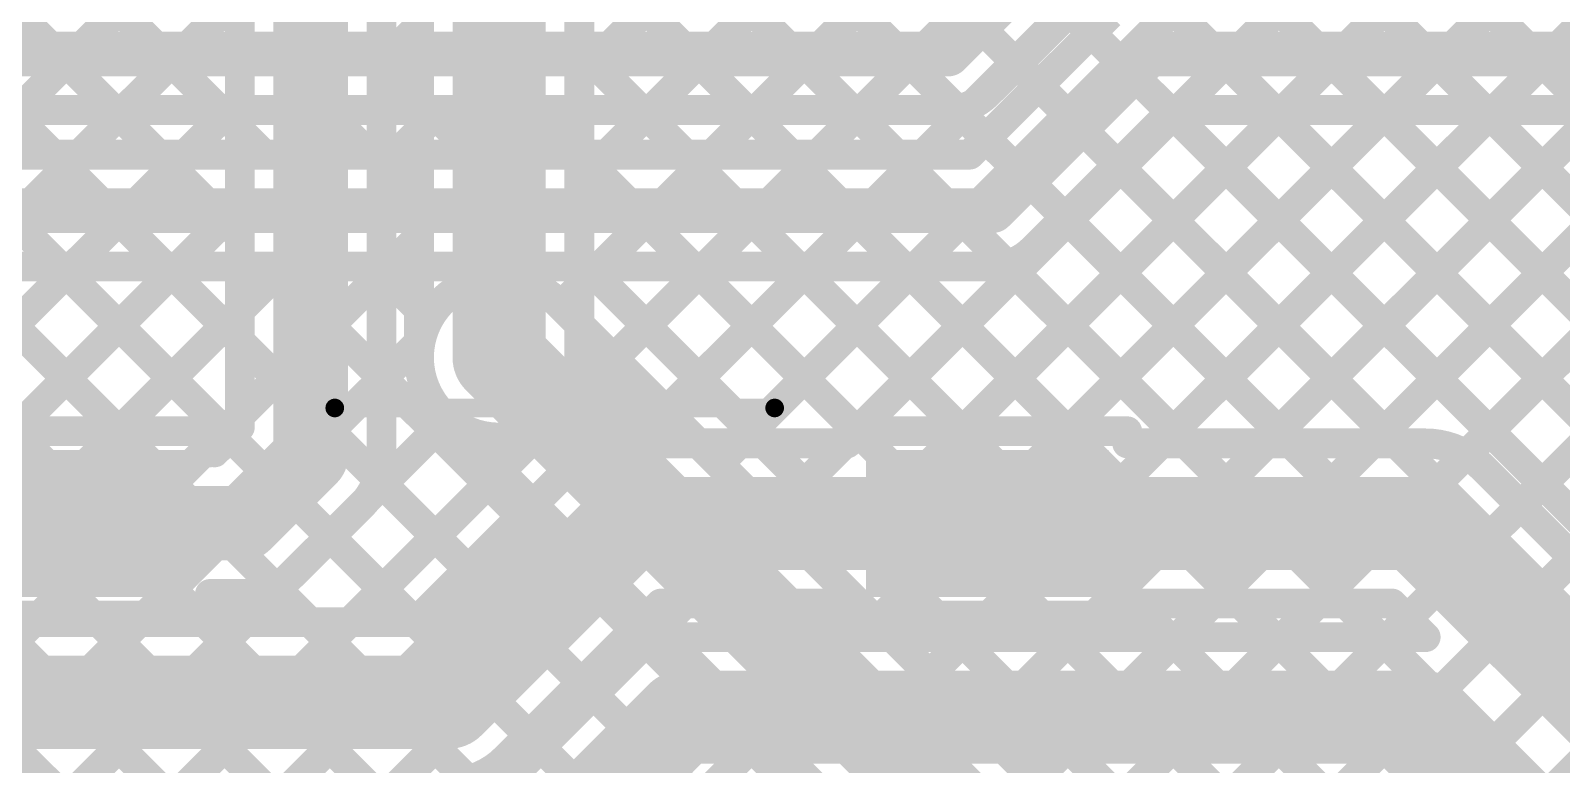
# Model space of a CAD drawing. Header units: millimetres. Extents: x -0.08 to 7.12, y -0.08 to 3.98.
# Drawn here: x 3.5369 to 3.9475, y 1.9933 to 2.1903 of the extents above; entities that cross this region are included whole.
import ezdxf

# ---------------------------------------------------------------- set-up
doc = ezdxf.new("R2010")
doc.units = ezdxf.units.MM
doc.header["$MEASUREMENT"] = 0
for name, color, linetype in [('BottomLayer', 5, 'Continuous'), ('TopLayer', 1, 'Continuous'), ('TopOverlay', 2, 'Continuous'), ('TopPaste', 8, 'Continuous'), ('TopSolder', 216, 'Continuous'), ('ViaHoleLayer', 16, 'Continuous')]:
    doc.layers.add(name, color=color, linetype=linetype)

# ---------------------------------------------------------------- blocks, each defined once
blk = doc.blocks.new('SOP_4_2_54_31')
at = {"layer": 'TopLayer'}
for points in [[(-0.1515748, 0.06574805), (-0.0944882, 0.06574805), (-0.0944882, 0.03425195), (-0.1515748, 0.03425195)], [(0.0944882, 0.06574805), (0.1515748, 0.06574805), (0.1515748, 0.03425195), (0.0944882, 0.03425195)], [(-0.1515748, -0.03425195), (-0.0944882, -0.03425195), (-0.0944882, -0.06574805), (-0.1515748, -0.06574805)], [(0.0944882, -0.03425195), (0.1515748, -0.03425195), (0.1515748, -0.06574805), (0.0944882, -0.06574805)]]:
    blk.add_hatch(color=1, dxfattribs=at).paths.add_polyline_path(points)
at = {"layer": 'TopPaste'}
for points in [[(-0.1515748, 0.06574805), (-0.0944882, 0.06574805), (-0.0944882, 0.03425195), (-0.1515748, 0.03425195)], [(0.0944882, 0.06574805), (0.1515748, 0.06574805), (0.1515748, 0.03425195), (0.0944882, 0.03425195)], [(-0.1515748, -0.03425195), (-0.0944882, -0.03425195), (-0.0944882, -0.06574805), (-0.1515748, -0.06574805)], [(0.0944882, -0.03425195), (0.1515748, -0.03425195), (0.1515748, -0.06574805), (0.0944882, -0.06574805)]]:
    blk.add_hatch(color=8, dxfattribs=at).paths.add_polyline_path(points)
at = {"layer": 'TopSolder'}
for points in [[(-0.1555748, 0.06974805), (-0.0904882, 0.06974805), (-0.0904882, 0.03025195), (-0.1555748, 0.03025195)], [(0.0904882, 0.06974805), (0.1555748, 0.06974805), (0.1555748, 0.03025195), (0.0904882, 0.03025195)], [(-0.1555748, -0.03025195), (-0.0904882, -0.03025195), (-0.0904882, -0.06974805), (-0.1555748, -0.06974805)], [(0.0904882, -0.03025195), (0.1555748, -0.03025195), (0.1555748, -0.06974805), (0.0904882, -0.06974805)]]:
    blk.add_hatch(color=216, dxfattribs=at).paths.add_polyline_path(points)
at = {"layer": 'TopOverlay', "const_width": 0.005}
for points in [[(-0.052, 0.081), (0.066, 0.081)], [(-0.163, 0.048), (-0.163, 0.058)], [(-0.163, 0.058), (-0.158, 0.053)], [(-0.163, 0.048), (-0.158, 0.053)], [(-0.052, -0.081), (0.066, -0.081)]]:
    blk.add_lwpolyline(points, dxfattribs=at)
at = {"layer": 'TopOverlay', "const_width": 0.0025}
for points in [[(-0.05325, 0.081, 1), (-0.05075, 0.081, 1)], [(0.06475, 0.081, 1), (0.06725, 0.081, 1)], [(-0.16425, 0.058, 1), (-0.16175, 0.058, 1)], [(-0.16425, 0.058, 1), (-0.16175, 0.058, 1)], [(-0.15925, 0.053, 1), (-0.15675, 0.053, 1)], [(-0.15925, 0.053, 1), (-0.15675, 0.053, 1)], [(-0.16425, 0.048, 1), (-0.16175, 0.048, 1)], [(-0.16425, 0.048, 1), (-0.16175, 0.048, 1)], [(-0.05325, -0.081, 1), (-0.05075, -0.081, 1)], [(0.06475, -0.081, 1), (0.06725, -0.081, 1)]]:
    blk.add_lwpolyline(points, format="xyb", close=True, dxfattribs=at)

msp = doc.modelspace()

# ---------------------------------------------------------------- hatches: boundary and pattern name
at = {"layer": 'BottomLayer'}
h = msp.add_hatch(color=5, dxfattribs=at)
edge = h.paths.add_edge_path()
edge.add_arc((3.6625536, 2.1025536), 0.011811, 0, 360)
at = {"layer": 'TopLayer'}
h = msp.add_hatch(color=1, dxfattribs=at)
edge = h.paths.add_edge_path()
edge.add_arc((3.6625536, 2.1025536), 0.011811, 0, 360)
at = {"layer": 'ViaHoleLayer'}
h = msp.add_hatch(color=16, dxfattribs=at)
edge = h.paths.add_edge_path()
edge.add_arc((3.6625536, 2.1025536), 0.0059055, 0, 360)

# ---------------------------------------------------------------- linework, layer by layer
at = {"layer": 'BottomLayer'}
for points, const_width in [([(3.2897038, 2.2405), (3.9431141, 1.5870897)], 0.008), ([(3.3179881, 2.2405), (3.9431141, 1.615374)], 0.008), ([(3.783, 2.184), (3.824, 2.225)], 0.012), ([(3.7936126, 2.1733994), (3.8302132, 2.21)], 0.008), ([(3.7887868, 2.157), (3.8263874, 2.1946006)], 0.008), ([(3.8156251, 2.1954119), (3.8214119, 2.1896251)], 0.008), ([(3.467, 2.184), (3.783, 2.184)], 0.012), ([(3.795, 2.142), (3.837, 2.184)], 0.012), ([(3.837, 2.184), (4.9404322, 2.184)], 0.012), ([(3.8014829, 2.1812697), (3.8072697, 2.1754829)], 0.008), ([(3.4814256, 2.169), (3.783, 2.169)], 0.008), ([(3.521673, 2.157), (3.533673, 2.169)], 0.008), ([(3.5309096, 2.169), (3.5429096, 2.157)], 0.008), ([(3.5499573, 2.157), (3.5619573, 2.169)], 0.008), ([(3.5591939, 2.169), (3.5711939, 2.157)], 0.008), ([(3.5782416, 2.157), (3.5902416, 2.169)], 0.008), ([(3.5874782, 2.169), (3.5994782, 2.157)], 0.008), ([(3.6065259, 2.157), (3.6185259, 2.169)], 0.008), ([(3.6157625, 2.169), (3.6277625, 2.157)], 0.008), ([(3.6348102, 2.157), (3.6468102, 2.169)], 0.008), ([(3.6440468, 2.169), (3.6560468, 2.157)], 0.008), ([(3.6630945, 2.157), (3.6750945, 2.169)], 0.008), ([(3.6723311, 2.169), (3.6843311, 2.157)], 0.008), ([(3.6913788, 2.157), (3.7033788, 2.169)], 0.008), ([(3.7006154, 2.169), (3.7126154, 2.157)], 0.008), ([(3.7196631, 2.157), (3.7316631, 2.169)], 0.008), ([(3.7288997, 2.169), (3.7408997, 2.157)], 0.008), ([(3.7356565, 2.0598562), (3.8448003, 2.169)], 0.008), ([(3.7479474, 2.157), (3.7599474, 2.169)], 0.008), ([(3.7497987, 2.0457141), (3.8730846, 2.169)], 0.008), ([(3.757184, 2.169), (3.769184, 2.157)], 0.008), ([(3.7639408, 2.0315719), (3.9013689, 2.169)], 0.008), ([(3.7762317, 2.157), (3.7899269, 2.1706952)], 0.008), ([(3.778083, 2.0174298), (3.9296532, 2.169)], 0.008), ([(3.7852921, 2.1691762), (3.7931276, 2.1613408)], 0.008), ([(3.7922251, 2.0032876), (3.9579375, 2.169)], 0.008), ([(3.8056126, 2.1313994), (3.8432132, 2.169)], 0.008), ([(3.8063673, 1.9891455), (3.9862218, 2.169)], 0.008), ([(3.8205094, 1.9750033), (4.0145061, 2.169)], 0.008), ([(3.8346516, 1.9608612), (4.0427904, 2.169)], 0.008), ([(3.8426251, 2.1684119), (4.5760369, 1.435)], 0.008), ([(3.8432132, 2.169), (4.2743291, 2.169)], 0.008), ([(3.8487937, 1.946719), (4.0710747, 2.169)], 0.008), ([(3.8629359, 1.9325769), (4.099359, 2.169)], 0.008), ([(3.8703212, 2.169), (4.6043212, 1.435)], 0.008), ([(3.877078, 1.9184347), (4.1276433, 2.169)], 0.008), ([(3.8986055, 2.169), (4.6127205, 1.454885)], 0.008), ([(3.9268898, 2.169), (4.6127205, 1.4831693)], 0.008), ([(3.4814256, 2.157), (3.7887868, 2.157)], 0.008), ([(3.8284829, 2.1542697), (4.5477526, 1.435)], 0.008), ([(3.467, 2.142), (3.795, 2.142)], 0.012), ([(3.8143408, 2.1401276), (4.5194683, 1.435)], 0.008), ([(3.7987163, 2.1274677), (4.491184, 1.435)], 0.008), ([(3.3107428, 1.8895012), (3.5482416, 2.127)], 0.008), ([(3.3150976, 1.8090031), (3.6330945, 2.127)], 0.008), ([(3.3150976, 1.8655717), (3.5765259, 2.127)], 0.008), ([(3.3150976, 1.8372874), (3.6048102, 2.127)], 0.008), ([(3.4814256, 2.127), (3.795, 2.127)], 0.008), ([(3.4880567, 2.127), (3.9431141, 1.6719426)], 0.008), ([(3.516341, 2.127), (3.9431141, 1.7002269)], 0.008), ([(3.5446253, 2.127), (3.9431141, 1.7285112)], 0.008), ([(3.5729096, 2.127), (3.9431141, 1.7567955)], 0.008), ([(3.6011939, 2.127), (3.9431141, 1.7850798)], 0.008), ([(3.6294782, 2.127), (3.6436614, 2.1128168)], 0.008), ([(3.6577625, 2.127), (3.660782, 2.1239805)], 0.008), ([(3.6579292, 2.1235504), (3.6613788, 2.127)], 0.008), ([(3.6790879, 2.1164248), (3.6896631, 2.127)], 0.008), ([(3.6860468, 2.127), (4.3780468, 1.435)], 0.008), ([(3.6932301, 2.1022827), (3.7179474, 2.127)], 0.008), ([(3.7073722, 2.0881405), (3.7462317, 2.127)], 0.008), ([(3.7143311, 2.127), (4.4063311, 1.435)], 0.008), ([(3.7215144, 2.0739984), (3.774516, 2.127)], 0.008), ([(3.7426154, 2.127), (4.4346154, 1.435)], 0.008), ([(3.7708997, 2.127), (4.4628997, 1.435)], 0.008), ([(3.4655315, 2.1212409), (3.9431141, 1.6436583)], 0.008), ([(3.6777564, 2.1177564), (3.9798169, 1.8156959)], 0.008), ([(3.6625536, 2.1025536), (3.9646141, 1.8004931)], 0.025), ([(3.3150976, 1.7807188), (3.6415568, 2.107178)], 0.008), ([(3.6473508, 2.0873508), (3.9431141, 1.7915875)], 0.008), ([(3.3150976, 1.7524345), (3.6486823, 2.0860192)], 0.008), ([(3.3150976, 1.7241502), (3.6628245, 2.0718771)], 0.008), ([(3.3150976, 1.6958659), (3.6769666, 2.0577349)], 0.008), ([(3.3150976, 1.6675816), (3.6911088, 2.0435928)], 0.008), ([(3.3150976, 1.6392973), (3.7052509, 2.0294506)], 0.008), ([(3.3150976, 1.611013), (3.7193931, 2.0153085)], 0.008), ([(3.3150976, 1.5827287), (3.7335352, 2.0011663)], 0.008)]:
    msp.add_lwpolyline(points, dxfattribs=dict(at, const_width=const_width))
for points, const_width in [([(3.8194119, 2.1896251, 1), (3.8234119, 2.1896251, 1)], 0.004), ([(3.78, 2.184, 1), (3.786, 2.184, 1)], 0.006), ([(3.78, 2.184, 1), (3.786, 2.184, 1)], 0.006), ([(3.834, 2.184, 1), (3.84, 2.184, 1)], 0.006), ([(3.834, 2.184, 1), (3.84, 2.184, 1)], 0.006), ([(3.7994829, 2.1812697, 1), (3.8034829, 2.1812697, 1)], 0.004), ([(3.7916006, 2.1733874, 1), (3.7956006, 2.1733874, 1)], 0.004), ([(3.7916066, 2.1733934, 1), (3.7956066, 2.1733934, 1)], 0.004), ([(3.7916126, 2.1733994, 1), (3.7956126, 2.1733994, 1)], 0.004), ([(3.8052697, 2.1754829, 1), (3.8092697, 2.1754829, 1)], 0.004), ([(3.531673, 2.169, 1), (3.535673, 2.169, 1)], 0.004), ([(3.5571939, 2.169, 1), (3.5611939, 2.169, 1)], 0.004), ([(3.5599573, 2.169, 1), (3.5639573, 2.169, 1)], 0.004), ([(3.5854782, 2.169, 1), (3.5894782, 2.169, 1)], 0.004), ([(3.5882416, 2.169, 1), (3.5922416, 2.169, 1)], 0.004), ([(3.6137625, 2.169, 1), (3.6177625, 2.169, 1)], 0.004), ([(3.6165259, 2.169, 1), (3.6205259, 2.169, 1)], 0.004), ([(3.6420468, 2.169, 1), (3.6460468, 2.169, 1)], 0.004), ([(3.6448102, 2.169, 1), (3.6488102, 2.169, 1)], 0.004), ([(3.6703311, 2.169, 1), (3.6743311, 2.169, 1)], 0.004), ([(3.6730945, 2.169, 1), (3.6770945, 2.169, 1)], 0.004), ([(3.6986154, 2.169, 1), (3.7026154, 2.169, 1)], 0.004), ([(3.7013788, 2.169, 1), (3.7053788, 2.169, 1)], 0.004), ([(3.7268997, 2.169, 1), (3.7308997, 2.169, 1)], 0.004), ([(3.7296631, 2.169, 1), (3.7336631, 2.169, 1)], 0.004), ([(3.755184, 2.169, 1), (3.759184, 2.169, 1)], 0.004), ([(3.7579474, 2.169, 1), (3.7619474, 2.169, 1)], 0.004), ([(3.781, 2.169, 1), (3.785, 2.169, 1)], 0.004), ([(3.781, 2.169, 1), (3.785, 2.169, 1)], 0.004), ([(3.781, 2.169, 1), (3.785, 2.169, 1)], 0.004), ([(3.7832921, 2.1691762, 1), (3.7872921, 2.1691762, 1)], 0.004), ([(3.7879269, 2.1706952, 1), (3.7919269, 2.1706952, 1)], 0.004), ([(3.8406251, 2.1684119, 1), (3.8446251, 2.1684119, 1)], 0.004), ([(3.8412132, 2.169, 1), (3.8452132, 2.169, 1)], 0.004), ([(3.8412132, 2.169, 1), (3.8452132, 2.169, 1)], 0.004), ([(3.8428003, 2.169, 1), (3.8468003, 2.169, 1)], 0.004), ([(3.8683212, 2.169, 1), (3.8723212, 2.169, 1)], 0.004), ([(3.8710846, 2.169, 1), (3.8750846, 2.169, 1)], 0.004), ([(3.8966055, 2.169, 1), (3.9006055, 2.169, 1)], 0.004), ([(3.8993689, 2.169, 1), (3.9033689, 2.169, 1)], 0.004), ([(3.9248898, 2.169, 1), (3.9288898, 2.169, 1)], 0.004), ([(3.9276532, 2.169, 1), (3.9316532, 2.169, 1)], 0.004), ([(3.7911276, 2.1613408, 1), (3.7951276, 2.1613408, 1)], 0.004), ([(3.5409096, 2.157, 1), (3.5449096, 2.157, 1)], 0.004), ([(3.5479573, 2.157, 1), (3.5519573, 2.157, 1)], 0.004), ([(3.5691939, 2.157, 1), (3.5731939, 2.157, 1)], 0.004), ([(3.5762416, 2.157, 1), (3.5802416, 2.157, 1)], 0.004), ([(3.5974782, 2.157, 1), (3.6014782, 2.157, 1)], 0.004), ([(3.6045259, 2.157, 1), (3.6085259, 2.157, 1)], 0.004), ([(3.6257625, 2.157, 1), (3.6297625, 2.157, 1)], 0.004), ([(3.6328102, 2.157, 1), (3.6368102, 2.157, 1)], 0.004), ([(3.6540468, 2.157, 1), (3.6580468, 2.157, 1)], 0.004), ([(3.6610945, 2.157, 1), (3.6650945, 2.157, 1)], 0.004), ([(3.6823311, 2.157, 1), (3.6863311, 2.157, 1)], 0.004), ([(3.6893788, 2.157, 1), (3.6933788, 2.157, 1)], 0.004), ([(3.7106154, 2.157, 1), (3.7146154, 2.157, 1)], 0.004), ([(3.7176631, 2.157, 1), (3.7216631, 2.157, 1)], 0.004), ([(3.7388997, 2.157, 1), (3.7428997, 2.157, 1)], 0.004), ([(3.7459474, 2.157, 1), (3.7499474, 2.157, 1)], 0.004), ([(3.767184, 2.157, 1), (3.771184, 2.157, 1)], 0.004), ([(3.7742317, 2.157, 1), (3.7782317, 2.157, 1)], 0.004), ([(3.7867868, 2.157, 1), (3.7907868, 2.157, 1)], 0.004), ([(3.7867868, 2.157, 1), (3.7907868, 2.157, 1)], 0.004), ([(3.8264829, 2.1542697, 1), (3.8304829, 2.1542697, 1)], 0.004), ([(3.792, 2.142, 1), (3.798, 2.142, 1)], 0.006), ([(3.792, 2.142, 1), (3.798, 2.142, 1)], 0.006), ([(3.8123408, 2.1401276, 1), (3.8163408, 2.1401276, 1)], 0.004), ([(3.8036006, 2.1313874, 1), (3.8076006, 2.1313874, 1)], 0.004), ([(3.8036066, 2.1313934, 1), (3.8076066, 2.1313934, 1)], 0.004), ([(3.8036126, 2.1313994, 1), (3.8076126, 2.1313994, 1)], 0.004), ([(3.7967163, 2.1274677, 1), (3.8007163, 2.1274677, 1)], 0.004), ([(3.5426253, 2.127, 1), (3.5466253, 2.127, 1)], 0.004), ([(3.5462416, 2.127, 1), (3.5502416, 2.127, 1)], 0.004), ([(3.5709096, 2.127, 1), (3.5749096, 2.127, 1)], 0.004), ([(3.5745259, 2.127, 1), (3.5785259, 2.127, 1)], 0.004), ([(3.5991939, 2.127, 1), (3.6031939, 2.127, 1)], 0.004), ([(3.6028102, 2.127, 1), (3.6068102, 2.127, 1)], 0.004), ([(3.6274782, 2.127, 1), (3.6314782, 2.127, 1)], 0.004), ([(3.6310945, 2.127, 1), (3.6350945, 2.127, 1)], 0.004), ([(3.6557625, 2.127, 1), (3.6597625, 2.127, 1)], 0.004), ([(3.6559292, 2.1235504, 1), (3.6599292, 2.1235504, 1)], 0.004), ([(3.658782, 2.1239805, 1), (3.662782, 2.1239805, 1)], 0.004), ([(3.6593788, 2.127, 1), (3.6633788, 2.127, 1)], 0.004), ([(3.6840468, 2.127, 1), (3.6880468, 2.127, 1)], 0.004), ([(3.6876631, 2.127, 1), (3.6916631, 2.127, 1)], 0.004), ([(3.7123311, 2.127, 1), (3.7163311, 2.127, 1)], 0.004), ([(3.7159474, 2.127, 1), (3.7199474, 2.127, 1)], 0.004), ([(3.7406154, 2.127, 1), (3.7446154, 2.127, 1)], 0.004), ([(3.7442317, 2.127, 1), (3.7482317, 2.127, 1)], 0.004), ([(3.7688997, 2.127, 1), (3.7728997, 2.127, 1)], 0.004), ([(3.772516, 2.127, 1), (3.776516, 2.127, 1)], 0.004), ([(3.793, 2.127, 1), (3.797, 2.127, 1)], 0.004), ([(3.793, 2.127, 1), (3.797, 2.127, 1)], 0.004), ([(3.793, 2.127, 1), (3.797, 2.127, 1)], 0.004), ([(3.6757564, 2.1177564, 1), (3.6797564, 2.1177564, 1)], 0.004), ([(3.6757564, 2.1177564, 1), (3.6797564, 2.1177564, 1)], 0.004), ([(3.6770879, 2.1164248, 1), (3.6810879, 2.1164248, 1)], 0.004), ([(3.6416614, 2.1128168, 1), (3.6456614, 2.1128168, 1)], 0.004), ([(3.6563036, 2.1025536, 1), (3.6688036, 2.1025536, 1)], 0.0125), ([(3.6395568, 2.107178, 1), (3.6435568, 2.107178, 1)], 0.004), ([(3.6912301, 2.1022827, 1), (3.6952301, 2.1022827, 1)], 0.004), ([(3.6453508, 2.0873508, 1), (3.6493508, 2.0873508, 1)], 0.004), ([(3.6453508, 2.0873508, 1), (3.6493508, 2.0873508, 1)], 0.004), ([(3.7053722, 2.0881405, 1), (3.7093722, 2.0881405, 1)], 0.004), ([(3.6466823, 2.0860192, 1), (3.6506823, 2.0860192, 1)], 0.004), ([(3.7195144, 2.0739984, 1), (3.7235144, 2.0739984, 1)], 0.004), ([(3.6608245, 2.0718771, 1), (3.6648245, 2.0718771, 1)], 0.004), ([(3.6749666, 2.0577349, 1), (3.6789666, 2.0577349, 1)], 0.004), ([(3.7336565, 2.0598562, 1), (3.7376565, 2.0598562, 1)], 0.004), ([(3.7477987, 2.0457141, 1), (3.7517987, 2.0457141, 1)], 0.004), ([(3.6891088, 2.0435928, 1), (3.6931088, 2.0435928, 1)], 0.004), ([(3.7032509, 2.0294506, 1), (3.7072509, 2.0294506, 1)], 0.004), ([(3.7619408, 2.0315719, 1), (3.7659408, 2.0315719, 1)], 0.004), ([(3.776083, 2.0174298, 1), (3.780083, 2.0174298, 1)], 0.004), ([(3.7173931, 2.0153085, 1), (3.7213931, 2.0153085, 1)], 0.004), ([(3.7315352, 2.0011663, 1), (3.7355352, 2.0011663, 1)], 0.004), ([(3.7902251, 2.0032876, 1), (3.7942251, 2.0032876, 1)], 0.004)]:
    msp.add_lwpolyline(points, format="xyb", close=True, dxfattribs=dict(at, const_width=const_width))
at = {"layer": 'BottomLayer', "const_width": 0.008}
for points in [[(3.7936066, 2.1733934, -0.198912367379658), (3.783, 2.169)], [(3.7936006, 2.1733874, -0.1987644589970144), (3.783, 2.169)], [(3.8056066, 2.1313934, -0.198912367379658), (3.795, 2.127)], [(3.8056006, 2.1313874, -0.1987644589970144), (3.795, 2.127)], [(3.6473508, 2.0873508, -0.9999999999999999), (3.6777564, 2.1177564)]]:
    msp.add_lwpolyline(points, format="xyb", dxfattribs=at)
at = {"layer": 'TopLayer'}
for points, const_width in [([(3.815117, 2.0827481), (4.2633937, 2.5310248)], 0.008), ([(3.8401532, 2.0795), (4.2633937, 2.5027405)], 0.008), ([(3.8684375, 2.0795), (4.2633937, 2.4744562)], 0.008), ([(3.8967218, 2.0795), (4.2633937, 2.4461719)], 0.008), ([(3.9219869, 2.0764808), (4.2633937, 2.4178876)], 0.008), ([(3.6224474, 2.0315), (3.9799474, 2.389)], 0.008), ([(3.6840536, 2.1213905), (3.9516631, 2.389)], 0.008), ([(3.6987317, 2.0795), (4.0082317, 2.389)], 0.008), ([(3.727016, 2.0795), (4.036516, 2.389)], 0.008), ([(3.7585484, 2.0827481), (4.0648003, 2.389)], 0.008), ([(3.7868327, 2.0827481), (4.0930846, 2.389)], 0.008), ([(3.936598, 2.0628076), (4.2633937, 2.3896033)], 0.008), ([(3.7600221, 2.3641521), (4.0926741, 2.0315)], 0.008), ([(3.9507401, 2.0486654), (4.2633937, 2.361319)], 0.008), ([(3.4317625, 2.353), (3.593, 2.1917625)], 0.008), ([(3.7458799, 2.3500099), (4.0643898, 2.0315)], 0.008), ([(3.7317378, 2.3358678), (4.0361055, 2.0315)], 0.008), ([(3.4334584, 2.3230198), (3.593, 2.1634782)], 0.008), ([(3.7175956, 2.3217256), (4.0078212, 2.0315)], 0.008), ([(3.7034535, 2.3075835), (3.9795369, 2.0315)], 0.008), ([(3.4334584, 2.2947355), (3.593, 2.1351939)], 0.008), ([(3.612, 2.076), (3.612, 2.243)], 0.02), ([(3.593, 2.08387), (3.593, 2.243)], 0.008), ([(3.631, 2.076), (3.631, 2.23513)], 0.008), ([(3.6625536, 2.1025536), (3.6625536, 2.225)], 0.025), ([(3.396173, 2.0315), (3.593, 2.228327)], 0.008), ([(3.7556604, 2.2270922), (3.9032526, 2.0795)], 0.008), ([(3.6410536, 2.1025536), (3.6410536, 2.225)], 0.008), ([(3.4847591, 2.2151505), (3.593, 2.1069096)], 0.008), ([(3.7466692, 2.2077991), (3.8749683, 2.0795)], 0.008), ([(3.6840536, 2.1496748), (3.7389561, 2.2045773)], 0.008), ([(3.6840536, 2.1779591), (3.7079212, 2.2018267)], 0.008), ([(3.6840536, 2.1025536), (3.6840536, 2.2018267)], 0.008), ([(3.696073, 2.2018267), (3.8151516, 2.0827481)], 0.008), ([(3.7211599, 2.2050241), (3.846684, 2.0795)], 0.008), ([(3.4244573, 2.0315), (3.593, 2.2000427)], 0.008), ([(3.631, 2.1814741), (3.6410536, 2.1915277)], 0.008), ([(3.6840536, 2.1855618), (3.7868673, 2.0827481)], 0.008), ([(3.4878102, 2.1838151), (3.5903777, 2.0812477)], 0.008), ([(3.631, 2.1820468), (3.6410536, 2.1719932)], 0.008), ([(3.4527416, 2.0315), (3.593, 2.1717584)], 0.008), ([(3.4773791, 2.1659619), (3.5605929, 2.0827481)], 0.008), ([(3.631, 2.1531898), (3.6410536, 2.1632434)], 0.008), ([(3.6840536, 2.1572775), (3.758583, 2.0827481)], 0.008), ([(3.631, 2.1537625), (3.6410536, 2.1437089)], 0.008), ([(3.532274, 2.0827481), (3.593, 2.1434741)], 0.008), ([(3.631, 2.1249055), (3.6410536, 2.1349591)], 0.008), ([(3.6840536, 2.1289932), (3.7335468, 2.0795)], 0.008), ([(3.631, 2.1254782), (3.6410536, 2.1154246)], 0.008), ([(3.5605583, 2.0827481), (3.593, 2.1151898)], 0.008), ([(3.631, 2.0966212), (3.6410536, 2.1066748)], 0.008), ([(3.6839805, 2.100782), (3.7052625, 2.0795)], 0.008), ([(3.631, 2.0971939), (3.6683942, 2.0597998)], 0.008), ([(3.584979, 2.0788845), (3.593, 2.0869055)], 0.008), ([(3.5098924, 2.0827481), (3.584979, 2.0827481)], 0.008), ([(3.584979, 2.0770767), (3.584979, 2.0827481)], 0.008), ([(3.5862067, 2.0770767), (3.593, 2.08387)], 0.008), ([(3.6269958, 2.0643327), (3.6487408, 2.0860777)], 0.008), ([(3.6728168, 2.0836614), (3.6825543, 2.0739239)], 0.008), ([(3.7559554, 2.0827481), (3.831042, 2.0827481)], 0.008), ([(3.7559554, 2.0795), (3.7559554, 2.0827481)], 0.008), ([(3.7559554, 2.0801551), (3.7585484, 2.0827481)], 0.008), ([(3.831042, 2.0795), (3.831042, 2.0827481)], 0.008), ([(3.5940767, 2.0580767), (3.612, 2.076)], 0.02), ([(3.697, 2.0795), (3.7559554, 2.0795)], 0.008), ([(3.831042, 2.0795), (3.911, 2.0795)], 0.008), ([(3.6299981, 2.0699115), (3.654252, 2.0456576)], 0.008), ([(3.6400944, 2.0315), (3.6817972, 2.0732028)], 0.008), ([(3.9262028, 2.0732028), (3.9679056, 2.0315)], 0.008), ([(3.649, 2.01), (3.697, 2.058)], 0.025), ([(3.697, 2.058), (3.7934987, 2.058)], 0.025), ([(3.7934987, 2.058), (3.911, 2.058)], 0.025), ([(3.911, 2.058), (3.959, 2.01)], 0.025), ([(3.5474357, 2.058), (3.5475124, 2.0580767)], 0.02), ([(3.5475124, 2.0580767), (3.5940767, 2.0580767)], 0.02), ([(3.6075395, 2.0446695), (3.6254072, 2.0625372)], 0.008), ([(3.6172477, 2.0543777), (3.6401099, 2.0315155)], 0.008), ([(3.5941631, 2.0315), (3.605744, 2.0430809)], 0.008), ([(3.6023624, 2.0409786), (3.611841, 2.0315)], 0.008), ([(3.584979, 2.0390767), (3.5940767, 2.0390767)], 0.008), ([(3.584979, 2.0332519), (3.584979, 2.0390767)], 0.008), ([(3.5098924, 2.0332519), (3.584979, 2.0332519)], 0.008), ([(3.6642028, 1.9947972), (3.7059056, 2.0365)], 0.008), ([(3.6998053, 2.024005), (3.7123003, 2.0365)], 0.008), ([(3.7059056, 2.0365), (3.7559554, 2.0365)], 0.008), ([(3.7199782, 2.0365), (3.7289782, 2.0275)], 0.008), ([(3.7315846, 2.0275), (3.7405846, 2.0365)], 0.008), ([(3.7482625, 2.0365), (3.7572625, 2.0275)], 0.008), ([(3.7559554, 2.0332519), (3.7559554, 2.0365)], 0.008), ([(3.7559554, 2.0332519), (3.831042, 2.0332519)], 0.008), ([(3.7598689, 2.0275), (3.7656208, 2.0332519)], 0.008), ([(3.7797949, 2.0332519), (3.7855468, 2.0275)], 0.008), ([(3.7881532, 2.0275), (3.7939051, 2.0332519)], 0.008), ([(3.8080792, 2.0332519), (3.8138311, 2.0275)], 0.008), ([(3.8164375, 2.0275), (3.8221894, 2.0332519)], 0.008), ([(3.831042, 2.0365), (3.9020944, 2.0365)], 0.008), ([(3.831042, 2.0332519), (3.831042, 2.0365)], 0.008), ([(3.8331154, 2.0365), (3.8421154, 2.0275)], 0.008), ([(3.8447218, 2.0275), (3.8537218, 2.0365)], 0.008), ([(3.8613997, 2.0365), (3.8703997, 2.0275)], 0.008), ([(3.8730061, 2.0275), (3.8820061, 2.0365)], 0.008), ([(3.889684, 2.0365), (3.898684, 2.0275)], 0.008), ([(3.9020944, 2.0365), (3.9111013, 2.0274931)], 0.008), ([(3.3799508, 2.0315), (3.6400944, 2.0315)], 0.008), ([(3.6987998, 2.0293942), (3.7026329, 2.025561)], 0.008), ([(3.9012904, 2.0275), (3.9061924, 2.032402)], 0.008), ([(3.7115556, 2.0275), (3.9105556, 2.0275)], 0.008), ([(3.59065, 1.9155), (3.6963528, 2.0212028)], 0.008), ([(3.3710452, 2.01), (3.649, 2.01)], 0.025), ([(3.959, 2.01), (4.283, 2.01)], 0.025), ([(3.5995556, 1.894), (3.7115556, 2.006)], 0.025), ([(3.6846576, 2.015252), (3.6875298, 2.0123798)], 0.008), ([(3.7115556, 2.006), (3.9105556, 2.006)], 0.025), ([(3.9105556, 2.006), (3.9585556, 1.958)], 0.025), ([(3.6705155, 2.0011099), (3.6733877, 1.9982377)], 0.008)]:
    msp.add_lwpolyline(points, dxfattribs=dict(at, const_width=const_width))
for points, const_width in [([(3.591, 2.1917625, 1), (3.595, 2.1917625, 1)], 0.004), ([(3.6390536, 2.1915277, 1), (3.6430536, 2.1915277, 1)], 0.004), ([(3.6820536, 2.1855618, 1), (3.6860536, 2.1855618, 1)], 0.004), ([(3.629, 2.1820468, 1), (3.633, 2.1820468, 1)], 0.004), ([(3.629, 2.1814741, 1), (3.633, 2.1814741, 1)], 0.004), ([(3.6820536, 2.1779591, 1), (3.6860536, 2.1779591, 1)], 0.004), ([(3.591, 2.1717584, 1), (3.595, 2.1717584, 1)], 0.004), ([(3.6390536, 2.1719932, 1), (3.6430536, 2.1719932, 1)], 0.004), ([(3.591, 2.1634782, 1), (3.595, 2.1634782, 1)], 0.004), ([(3.6390536, 2.1632434, 1), (3.6430536, 2.1632434, 1)], 0.004), ([(3.6820536, 2.1572775, 1), (3.6860536, 2.1572775, 1)], 0.004), ([(3.629, 2.1537625, 1), (3.633, 2.1537625, 1)], 0.004), ([(3.629, 2.1531898, 1), (3.633, 2.1531898, 1)], 0.004), ([(3.6820536, 2.1496748, 1), (3.6860536, 2.1496748, 1)], 0.004), ([(3.6390536, 2.1437089, 1), (3.6430536, 2.1437089, 1)], 0.004), ([(3.591, 2.1434741, 1), (3.595, 2.1434741, 1)], 0.004), ([(3.591, 2.1351939, 1), (3.595, 2.1351939, 1)], 0.004), ([(3.6390536, 2.1349591, 1), (3.6430536, 2.1349591, 1)], 0.004), ([(3.6820536, 2.1289932, 1), (3.6860536, 2.1289932, 1)], 0.004), ([(3.629, 2.1254782, 1), (3.633, 2.1254782, 1)], 0.004), ([(3.629, 2.1249055, 1), (3.633, 2.1249055, 1)], 0.004), ([(3.6820536, 2.1213905, 1), (3.6860536, 2.1213905, 1)], 0.004), ([(3.591, 2.1151898, 1), (3.595, 2.1151898, 1)], 0.004), ([(3.6390536, 2.1154246, 1), (3.6430536, 2.1154246, 1)], 0.004), ([(3.6563036, 2.1025536, 1), (3.6688036, 2.1025536, 1)], 0.0125), ([(3.591, 2.1069096, 1), (3.595, 2.1069096, 1)], 0.004), ([(3.6390536, 2.1066748, 1), (3.6430536, 2.1066748, 1)], 0.004), ([(3.6390536, 2.1025536, 1), (3.6430536, 2.1025536, 1)], 0.004), ([(3.6390536, 2.1025536, 1), (3.6430536, 2.1025536, 1)], 0.004), ([(3.6819805, 2.100782, 1), (3.6859805, 2.100782, 1)], 0.004), ([(3.6820536, 2.1025536, 1), (3.6860536, 2.1025536, 1)], 0.004), ([(3.6820536, 2.1025536, 1), (3.6860536, 2.1025536, 1)], 0.004), ([(3.629, 2.0971939, 1), (3.633, 2.0971939, 1)], 0.004), ([(3.629, 2.0966212, 1), (3.633, 2.0966212, 1)], 0.004), ([(3.591, 2.0869055, 1), (3.595, 2.0869055, 1)], 0.004), ([(3.5585583, 2.0827481, 1), (3.5625583, 2.0827481, 1)], 0.004), ([(3.5585929, 2.0827481, 1), (3.5625929, 2.0827481, 1)], 0.004), ([(3.582979, 2.0827481, 1), (3.586979, 2.0827481, 1)], 0.004), ([(3.582979, 2.0827481, 1), (3.586979, 2.0827481, 1)], 0.004), ([(3.591, 2.08387, 1), (3.595, 2.08387, 1)], 0.004), ([(3.591, 2.08387, 1), (3.595, 2.08387, 1)], 0.004), ([(3.6467408, 2.0860777, 1), (3.6507408, 2.0860777, 1)], 0.004), ([(3.6708168, 2.0836614, 1), (3.6748168, 2.0836614, 1)], 0.004), ([(3.7539554, 2.0827481, 1), (3.7579554, 2.0827481, 1)], 0.004), ([(3.7539554, 2.0827481, 1), (3.7579554, 2.0827481, 1)], 0.004), ([(3.7565484, 2.0827481, 1), (3.7605484, 2.0827481, 1)], 0.004), ([(3.7565484, 2.0827481, 1), (3.7605484, 2.0827481, 1)], 0.004), ([(3.756583, 2.0827481, 1), (3.760583, 2.0827481, 1)], 0.004), ([(3.7848327, 2.0827481, 1), (3.7888327, 2.0827481, 1)], 0.004), ([(3.7848673, 2.0827481, 1), (3.7888673, 2.0827481, 1)], 0.004), ([(3.813117, 2.0827481, 1), (3.817117, 2.0827481, 1)], 0.004), ([(3.8131516, 2.0827481, 1), (3.8171516, 2.0827481, 1)], 0.004), ([(3.829042, 2.0827481, 1), (3.833042, 2.0827481, 1)], 0.004), ([(3.829042, 2.0827481, 1), (3.833042, 2.0827481, 1)], 0.004), ([(3.582979, 2.0788845, 1), (3.586979, 2.0788845, 1)], 0.004), ([(3.5883777, 2.0812477, 1), (3.5923777, 2.0812477, 1)], 0.004), ([(3.607, 2.076, 1), (3.617, 2.076, 1)], 0.01), ([(3.607, 2.076, 1), (3.617, 2.076, 1)], 0.01), ([(3.695, 2.0795, 1), (3.699, 2.0795, 1)], 0.004), ([(3.695, 2.0795, 1), (3.699, 2.0795, 1)], 0.004), ([(3.695, 2.0795, 1), (3.699, 2.0795, 1)], 0.004), ([(3.6967317, 2.0795, 1), (3.7007317, 2.0795, 1)], 0.004), ([(3.7032625, 2.0795, 1), (3.7072625, 2.0795, 1)], 0.004), ([(3.725016, 2.0795, 1), (3.729016, 2.0795, 1)], 0.004), ([(3.7315468, 2.0795, 1), (3.7355468, 2.0795, 1)], 0.004), ([(3.7539554, 2.0801551, 1), (3.7579554, 2.0801551, 1)], 0.004), ([(3.7539554, 2.0795, 1), (3.7579554, 2.0795, 1)], 0.004), ([(3.7539554, 2.0795, 1), (3.7579554, 2.0795, 1)], 0.004), ([(3.829042, 2.0795, 1), (3.833042, 2.0795, 1)], 0.004), ([(3.829042, 2.0795, 1), (3.833042, 2.0795, 1)], 0.004), ([(3.8381532, 2.0795, 1), (3.8421532, 2.0795, 1)], 0.004), ([(3.844684, 2.0795, 1), (3.848684, 2.0795, 1)], 0.004), ([(3.8664375, 2.0795, 1), (3.8704375, 2.0795, 1)], 0.004), ([(3.8729683, 2.0795, 1), (3.8769683, 2.0795, 1)], 0.004), ([(3.8947218, 2.0795, 1), (3.8987218, 2.0795, 1)], 0.004), ([(3.9012526, 2.0795, 1), (3.9052526, 2.0795, 1)], 0.004), ([(3.909, 2.0795, 1), (3.913, 2.0795, 1)], 0.004), ([(3.909, 2.0795, 1), (3.913, 2.0795, 1)], 0.004), ([(3.909, 2.0795, 1), (3.913, 2.0795, 1)], 0.004), ([(3.582979, 2.0770767, 1), (3.586979, 2.0770767, 1)], 0.004), ([(3.5842067, 2.0770767, 1), (3.5882067, 2.0770767, 1)], 0.004), ([(3.629, 2.076, 1), (3.633, 2.076, 1)], 0.004), ([(3.629, 2.076, 1), (3.633, 2.076, 1)], 0.004), ([(3.629, 2.076, 1), (3.633, 2.076, 1)], 0.004), ([(3.6805543, 2.0739239, 1), (3.6845543, 2.0739239, 1)], 0.004), ([(3.9199869, 2.0764808, 1), (3.9239869, 2.0764808, 1)], 0.004), ([(3.6279981, 2.0699115, 1), (3.6319981, 2.0699115, 1)], 0.004), ([(3.6797972, 2.0732028, 1), (3.6837972, 2.0732028, 1)], 0.004), ([(3.6797972, 2.0732028, 1), (3.6837972, 2.0732028, 1)], 0.004), ([(3.6797972, 2.0732028, 1), (3.6837972, 2.0732028, 1)], 0.004), ([(3.9242028, 2.0732028, 1), (3.9282028, 2.0732028, 1)], 0.004), ([(3.9242028, 2.0732028, 1), (3.9282028, 2.0732028, 1)], 0.004), ([(3.9242028, 2.0732028, 1), (3.9282028, 2.0732028, 1)], 0.004), ([(3.69075, 2.058, 1), (3.70325, 2.058, 1)], 0.0125), ([(3.69075, 2.058, 1), (3.70325, 2.058, 1)], 0.0125), ([(3.7872487, 2.058, 1), (3.7997487, 2.058, 1)], 0.0125), ([(3.7872487, 2.058, 1), (3.7997487, 2.058, 1)], 0.0125), ([(3.90475, 2.058, 1), (3.91725, 2.058, 1)], 0.0125), ([(3.90475, 2.058, 1), (3.91725, 2.058, 1)], 0.0125), ([(3.5424357, 2.058, 1), (3.5524357, 2.058, 1)], 0.01), ([(3.5425124, 2.0580767, 1), (3.5525124, 2.0580767, 1)], 0.01), ([(3.5425124, 2.0580767, 1), (3.5525124, 2.0580767, 1)], 0.01), ([(3.5890767, 2.0580767, 1), (3.5990767, 2.0580767, 1)], 0.01), ([(3.5890767, 2.0580767, 1), (3.5990767, 2.0580767, 1)], 0.01), ([(3.6234072, 2.0625372, 1), (3.6274072, 2.0625372, 1)], 0.004), ([(3.6234072, 2.0625372, 1), (3.6274072, 2.0625372, 1)], 0.004), ([(3.623435, 2.062565, 1), (3.627435, 2.062565, 1)], 0.004), ([(3.6249958, 2.0643327, 1), (3.6289958, 2.0643327, 1)], 0.004), ([(3.934598, 2.0628076, 1), (3.938598, 2.0628076, 1)], 0.004), ([(3.6663942, 2.0597998, 1), (3.6703942, 2.0597998, 1)], 0.004), ([(3.6152477, 2.0543777, 1), (3.6192477, 2.0543777, 1)], 0.004), ([(3.652252, 2.0456576, 1), (3.656252, 2.0456576, 1)], 0.004), ([(3.9487401, 2.0486654, 1), (3.9527401, 2.0486654, 1)], 0.004), ([(3.6003624, 2.0409786, 1), (3.6043624, 2.0409786, 1)], 0.004), ([(3.603744, 2.0430809, 1), (3.607744, 2.0430809, 1)], 0.004), ([(3.6055117, 2.0446417, 1), (3.6095117, 2.0446417, 1)], 0.004), ([(3.6055395, 2.0446695, 1), (3.6095395, 2.0446695, 1)], 0.004), ([(3.6055395, 2.0446695, 1), (3.6095395, 2.0446695, 1)], 0.004), ([(3.582979, 2.0390767, 1), (3.586979, 2.0390767, 1)], 0.004), ([(3.582979, 2.0390767, 1), (3.586979, 2.0390767, 1)], 0.004), ([(3.5920767, 2.0390767, 1), (3.5960767, 2.0390767, 1)], 0.004), ([(3.5920767, 2.0390767, 1), (3.5960767, 2.0390767, 1)], 0.004), ([(3.5920767, 2.0390767, 1), (3.5960767, 2.0390767, 1)], 0.004), ([(3.582979, 2.0332519, 1), (3.586979, 2.0332519, 1)], 0.004), ([(3.582979, 2.0332519, 1), (3.586979, 2.0332519, 1)], 0.004), ([(3.7039056, 2.0365, 1), (3.7079056, 2.0365, 1)], 0.004), ([(3.7039056, 2.0365, 1), (3.7079056, 2.0365, 1)], 0.004), ([(3.7103003, 2.0365, 1), (3.7143003, 2.0365, 1)], 0.004), ([(3.7179782, 2.0365, 1), (3.7219782, 2.0365, 1)], 0.004), ([(3.7385846, 2.0365, 1), (3.7425846, 2.0365, 1)], 0.004), ([(3.7462625, 2.0365, 1), (3.7502625, 2.0365, 1)], 0.004), ([(3.7539554, 2.0365, 1), (3.7579554, 2.0365, 1)], 0.004), ([(3.7539554, 2.0365, 1), (3.7579554, 2.0365, 1)], 0.004), ([(3.7539554, 2.0332519, 1), (3.7579554, 2.0332519, 1)], 0.004), ([(3.7539554, 2.0332519, 1), (3.7579554, 2.0332519, 1)], 0.004), ([(3.7636208, 2.0332519, 1), (3.7676208, 2.0332519, 1)], 0.004), ([(3.7777949, 2.0332519, 1), (3.7817949, 2.0332519, 1)], 0.004), ([(3.7919051, 2.0332519, 1), (3.7959051, 2.0332519, 1)], 0.004), ([(3.8060792, 2.0332519, 1), (3.8100792, 2.0332519, 1)], 0.004), ([(3.8201894, 2.0332519, 1), (3.8241894, 2.0332519, 1)], 0.004), ([(3.829042, 2.0365, 1), (3.833042, 2.0365, 1)], 0.004), ([(3.829042, 2.0365, 1), (3.833042, 2.0365, 1)], 0.004), ([(3.829042, 2.0332519, 1), (3.833042, 2.0332519, 1)], 0.004), ([(3.829042, 2.0332519, 1), (3.833042, 2.0332519, 1)], 0.004), ([(3.8311154, 2.0365, 1), (3.8351154, 2.0365, 1)], 0.004), ([(3.8517218, 2.0365, 1), (3.8557218, 2.0365, 1)], 0.004), ([(3.8593997, 2.0365, 1), (3.8633997, 2.0365, 1)], 0.004), ([(3.8800061, 2.0365, 1), (3.8840061, 2.0365, 1)], 0.004), ([(3.887684, 2.0365, 1), (3.891684, 2.0365, 1)], 0.004), ([(3.9000944, 2.0365, 1), (3.9040944, 2.0365, 1)], 0.004), ([(3.9000944, 2.0365, 1), (3.9040944, 2.0365, 1)], 0.004), ([(3.5921631, 2.0315, 1), (3.5961631, 2.0315, 1)], 0.004), ([(3.609841, 2.0315, 1), (3.613841, 2.0315, 1)], 0.004), ([(3.6204474, 2.0315, 1), (3.6244474, 2.0315, 1)], 0.004), ([(3.6380944, 2.0315, 1), (3.6420944, 2.0315, 1)], 0.004), ([(3.6380944, 2.0315, 1), (3.6420944, 2.0315, 1)], 0.004), ([(3.6381099, 2.0315155, 1), (3.6421099, 2.0315155, 1)], 0.004), ([(3.6967998, 2.0293942, 1), (3.7007998, 2.0293942, 1)], 0.004), ([(3.9041924, 2.032402, 1), (3.9081924, 2.032402, 1)], 0.004), ([(3.7006329, 2.025561, 1), (3.7046329, 2.025561, 1)], 0.004), ([(3.7095556, 2.0275, 1), (3.7135556, 2.0275, 1)], 0.004), ([(3.7095556, 2.0275, 1), (3.7135556, 2.0275, 1)], 0.004), ([(3.7095556, 2.0275, 1), (3.7135556, 2.0275, 1)], 0.004), ([(3.7269782, 2.0275, 1), (3.7309782, 2.0275, 1)], 0.004), ([(3.7295846, 2.0275, 1), (3.7335846, 2.0275, 1)], 0.004), ([(3.7552625, 2.0275, 1), (3.7592625, 2.0275, 1)], 0.004), ([(3.7578689, 2.0275, 1), (3.7618689, 2.0275, 1)], 0.004), ([(3.7835468, 2.0275, 1), (3.7875468, 2.0275, 1)], 0.004), ([(3.7861532, 2.0275, 1), (3.7901532, 2.0275, 1)], 0.004), ([(3.8118311, 2.0275, 1), (3.8158311, 2.0275, 1)], 0.004), ([(3.8144375, 2.0275, 1), (3.8184375, 2.0275, 1)], 0.004), ([(3.8401154, 2.0275, 1), (3.8441154, 2.0275, 1)], 0.004), ([(3.8427218, 2.0275, 1), (3.8467218, 2.0275, 1)], 0.004), ([(3.8683997, 2.0275, 1), (3.8723997, 2.0275, 1)], 0.004), ([(3.8710061, 2.0275, 1), (3.8750061, 2.0275, 1)], 0.004), ([(3.896684, 2.0275, 1), (3.900684, 2.0275, 1)], 0.004), ([(3.8992904, 2.0275, 1), (3.9032904, 2.0275, 1)], 0.004), ([(3.9085556, 2.0275, 1), (3.9125556, 2.0275, 1)], 0.004), ([(3.9091013, 2.0274931, 1), (3.9131013, 2.0274931, 1)], 0.004), ([(3.6943528, 2.0212028, 1), (3.6983528, 2.0212028, 1)], 0.004), ([(3.6943528, 2.0212028, 1), (3.6983528, 2.0212028, 1)], 0.004), ([(3.6943528, 2.0212028, 1), (3.6983528, 2.0212028, 1)], 0.004), ([(3.6978053, 2.024005, 1), (3.7018053, 2.024005, 1)], 0.004), ([(3.64275, 2.01, 1), (3.65525, 2.01, 1)], 0.0125), ([(3.64275, 2.01, 1), (3.65525, 2.01, 1)], 0.0125), ([(3.95275, 2.01, 1), (3.96525, 2.01, 1)], 0.0125), ([(3.95275, 2.01, 1), (3.96525, 2.01, 1)], 0.0125), ([(3.6826576, 2.015252, 1), (3.6866576, 2.015252, 1)], 0.004), ([(3.6855298, 2.0123798, 1), (3.6895298, 2.0123798, 1)], 0.004), ([(3.7053056, 2.006, 1), (3.7178056, 2.006, 1)], 0.0125), ([(3.7053056, 2.006, 1), (3.7178056, 2.006, 1)], 0.0125), ([(3.9043056, 2.006, 1), (3.9168056, 2.006, 1)], 0.0125), ([(3.9043056, 2.006, 1), (3.9168056, 2.006, 1)], 0.0125), ([(3.6685155, 2.0011099, 1), (3.6725155, 2.0011099, 1)], 0.004), ([(3.6713877, 1.9982377, 1), (3.6753877, 1.9982377, 1)], 0.004), ([(3.6622028, 1.9947972, 1), (3.6662028, 1.9947972, 1)], 0.004), ([(3.6622028, 1.9947972, 1), (3.6662028, 1.9947972, 1)], 0.004), ([(3.6622028, 1.9947972, 1), (3.6662028, 1.9947972, 1)], 0.004)]:
    msp.add_lwpolyline(points, format="xyb", close=True, dxfattribs=dict(at, const_width=const_width))
at = {"layer": 'TopLayer', "const_width": 0.008}
for points in [[(3.6840536, 2.1025536, -0.9999999999999999), (3.6410536, 2.1025536)], [(3.6817972, 2.0732028, -0.198912367379658), (3.697, 2.0795)], [(3.6817972, 2.0732028, -0.198912367379658), (3.697, 2.0795)], [(3.911, 2.0795, -0.198912367379658), (3.9262028, 2.0732028)], [(3.911, 2.0795, -0.198912367379658), (3.9262028, 2.0732028)], [(3.631, 2.076, -0.1994509464603086), (3.6254072, 2.0625372)], [(3.631, 2.076, -0.198912367379658), (3.625435, 2.062565)], [(3.6075395, 2.0446695, -0.1994509464603086), (3.5940767, 2.0390767)], [(3.6075117, 2.0446417, -0.198912367379658), (3.5940767, 2.0390767)], [(3.6963528, 2.0212028, -0.198912367379658), (3.7115556, 2.0275)], [(3.6963528, 2.0212028, -0.198912367379658), (3.7115556, 2.0275)], [(3.6642028, 1.9947972, -0.198912367379658), (3.649, 1.9885)], [(3.6642028, 1.9947972, -0.198912367379658), (3.649, 1.9885)]]:
    msp.add_lwpolyline(points, format="xyb", dxfattribs=at)

# ---------------------------------------------------------------- block references
msp.add_blockref('SOP_4_2_54_31', (3.6704672, 2.008))

doc.saveas('drawing.dxf')
